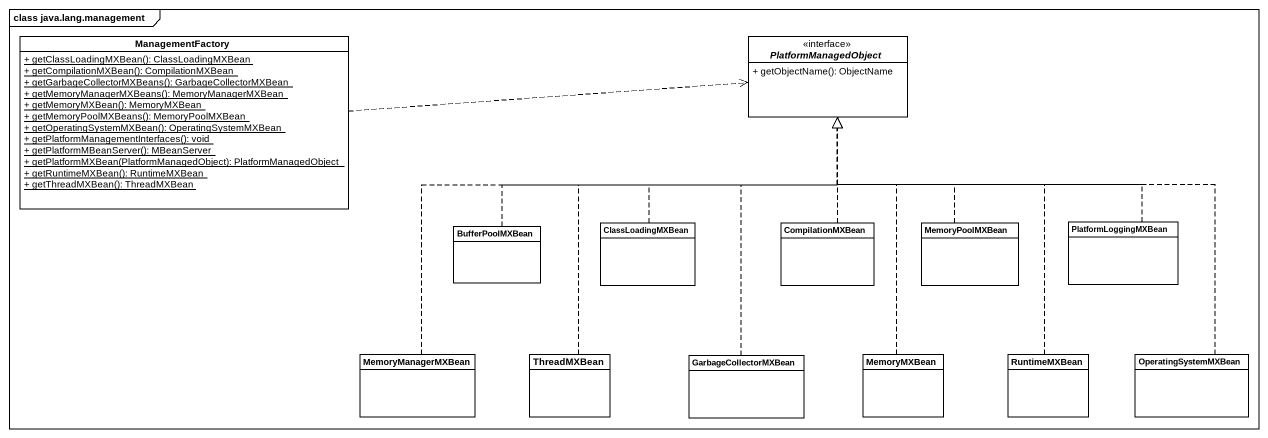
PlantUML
@startuml
mainframe class java.lang.management
hide circle
hide empty members
skinparam classAttributeIconSize 0
class ManagementFactory #FFFFFF {
  {static} + getClassLoadingMXBean(): ClassLoadingMXBean
  {static} + getCompilationMXBean(): CompilationMXBean
  {static} + getGarbageCollectorMXBeans(): GarbageCollectorMXBean
  {static} + getMemoryManagerMXBeans(): MemoryManagerMXBean
  {static} + getMemoryMXBean(): MemoryMXBean
  {static} + getMemoryPoolMXBeans(): MemoryPoolMXBean
  {static} + getOperatingSystemMXBean(): OperatingSystemMXBean
  {static} + getPlatformManagementInterfaces(): void
  {static} + getPlatformMBeanServer(): MBeanServer
  {static} + getPlatformMXBean(PlatformManagedObject): PlatformManagedObject
  {static} + getRuntimeMXBean(): RuntimeMXBean
  {static} + getThreadMXBean(): ThreadMXBean
}
interface PlatformManagedObject #FFFFFF {
  + getObjectName(): ObjectName
}
class BufferPoolMXBean #FFFFFF
class ClassLoadingMXBean #FFFFFF
class CompilationMXBean #FFFFFF
class MemoryPoolMXBean #FFFFFF
class PlatformLoggingMXBean #FFFFFF
class MemoryManagerMXBean #FFFFFF
class ThreadMXBean #FFFFFF
class GarbageCollectorMXBean #FFFFFF
class MemoryMXBean #FFFFFF
class RuntimeMXBean #FFFFFF
class OperatingSystemMXBean #FFFFFF
ManagementFactory .right.> PlatformManagedObject
BufferPoolMXBean .right.|> PlatformManagedObject
ClassLoadingMXBean .up.|> PlatformManagedObject
CompilationMXBean .up.|> PlatformManagedObject
MemoryPoolMXBean .up.|> PlatformManagedObject
PlatformLoggingMXBean .left.|> PlatformManagedObject
MemoryManagerMXBean .up.|> PlatformManagedObject
ThreadMXBean .up.|> PlatformManagedObject
GarbageCollectorMXBean .up.|> PlatformManagedObject
MemoryMXBean .up.|> PlatformManagedObject
RuntimeMXBean .up.|> PlatformManagedObject
OperatingSystemMXBean .up.|> PlatformManagedObject
@enduml
